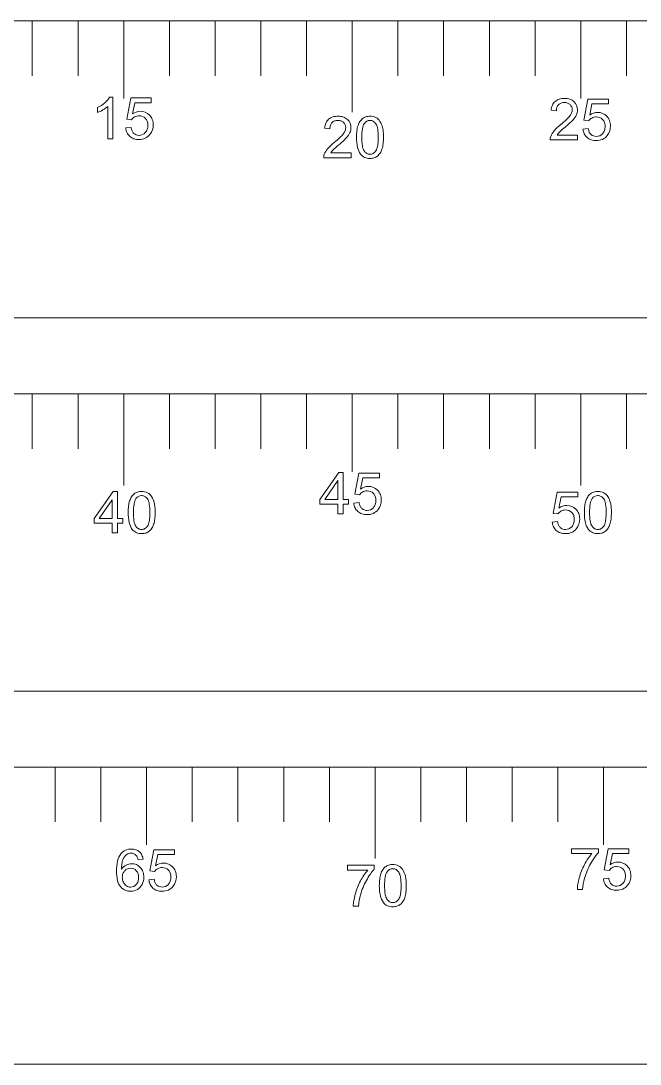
# Model space of a CAD drawing. Header units: centimetres. Extents: x -133 to 20, y 13 to 74.
# Drawn here: x -67.63 to -54.08, y 13.49 to 36.32 of the extents above; entities that cross this region are included whole.
import ezdxf

# ---------------------------------------------------------------- set-up
doc = ezdxf.new("R2010")
doc.units = ezdxf.units.CM
doc.header["$MEASUREMENT"] = 0
doc.layers.add('layer 1', color=7, linetype='Continuous')

msp = doc.modelspace()

# ---------------------------------------------------------------- linework, layer by layer
at = {"layer": 'layer 1', "color": 250, "lineweight": 9}
for points in [[(-29.38149, 29.82229), (-29.38149, 29.82229), (-29.38149, 36.32229), (-29.38149, 36.32229), (-29.38149, 36.32229), (-29.38149, 36.32229), (-80.38149, 36.32229), (-80.38149, 36.32229), (-80.38149, 36.32229), (-80.38149, 36.32229), (-80.38149, 29.82229), (-80.38149, 29.82229), (-80.38149, 29.82229), (-80.38149, 29.82229), (-29.38149, 29.82229), (-29.38149, 29.82229)], [(-4.38149, 21.65728), (-4.38149, 21.65728), (-4.38149, 28.15728), (-4.38149, 28.15728), (-4.38149, 28.15728), (-4.38149, 28.15728), (-105.38149, 28.15728), (-105.38149, 28.15728), (-105.38149, 28.15728), (-105.38149, 28.15728), (-105.38149, 21.65728), (-105.38149, 21.65728), (-105.38149, 21.65728), (-105.38149, 21.65728), (-4.38149, 21.65728), (-4.38149, 21.65728)], [(20.11852, 13.49227), (20.11852, 13.49227), (20.11852, 19.99227), (20.11852, 19.99227), (20.11852, 19.99227), (20.11852, 19.99227), (-129.88148, 19.99227), (-129.88148, 19.99227), (-129.88148, 19.99227), (-129.88148, 19.99227), (-129.88148, 13.49227), (-129.88148, 13.49227), (-129.88148, 13.49227), (-129.88148, 13.49227), (20.11852, 13.49227), (20.11852, 13.49227)]]:
    msp.add_open_spline(points, degree=3, knots=[0, 0, 0, 0, 0.2, 0.2, 0.2, 0.2, 0.4, 0.4, 0.4, 0.4, 0.6, 0.6, 0.6, 0.6, 1, 1, 1, 1], dxfattribs=at)
at = {"layer": 'layer 1', "color": 21, "lineweight": 9}
for points in [[(-67.38149, 36.32229), (-67.38149, 36.32229), (-67.38149, 35.12229), (-67.38149, 35.12229)], [(-66.38149, 36.32229), (-66.38149, 36.32229), (-66.38149, 35.12229), (-66.38149, 35.12229)], [(-65.38149, 36.32229), (-65.38149, 36.32229), (-65.38149, 34.62229), (-65.38149, 34.62229)], [(-64.38149, 36.32229), (-64.38149, 36.32229), (-64.38149, 35.12229), (-64.38149, 35.12229)], [(-63.38149, 36.32229), (-63.38149, 36.32229), (-63.38149, 35.12229), (-63.38149, 35.12229)], [(-62.38149, 36.32229), (-62.38149, 36.32229), (-62.38149, 35.12229), (-62.38149, 35.12229)], [(-61.38149, 36.32229), (-61.38149, 36.32229), (-61.38149, 35.12229), (-61.38149, 35.12229)], [(-60.38149, 36.32229), (-60.38149, 36.32229), (-60.38149, 34.32229), (-60.38149, 34.32229)], [(-59.38149, 36.32229), (-59.38149, 36.32229), (-59.38149, 35.12229), (-59.38149, 35.12229)], [(-58.38149, 36.32229), (-58.38149, 36.32229), (-58.38149, 35.12229), (-58.38149, 35.12229)], [(-57.38149, 36.32229), (-57.38149, 36.32229), (-57.38149, 35.12229), (-57.38149, 35.12229)], [(-56.38149, 36.32229), (-56.38149, 36.32229), (-56.38149, 35.12229), (-56.38149, 35.12229)], [(-55.38149, 36.32229), (-55.38149, 36.32229), (-55.38149, 34.62229), (-55.38149, 34.62229)], [(-54.38149, 36.32229), (-54.38149, 36.32229), (-54.38149, 35.12229), (-54.38149, 35.12229)], [(-67.38149, 28.15728), (-67.38149, 28.15728), (-67.38149, 26.95728), (-67.38149, 26.95728)], [(-66.38149, 28.15728), (-66.38149, 28.15728), (-66.38149, 26.95728), (-66.38149, 26.95728)], [(-65.38149, 28.15728), (-65.38149, 28.15728), (-65.38149, 26.15728), (-65.38149, 26.15728)], [(-64.38149, 28.15728), (-64.38149, 28.15728), (-64.38149, 26.95728), (-64.38149, 26.95728)], [(-63.38149, 28.15728), (-63.38149, 28.15728), (-63.38149, 26.95728), (-63.38149, 26.95728)], [(-62.38149, 28.15728), (-62.38149, 28.15728), (-62.38149, 26.95728), (-62.38149, 26.95728)], [(-61.38149, 28.15728), (-61.38149, 28.15728), (-61.38149, 26.95728), (-61.38149, 26.95728)], [(-60.38149, 28.15728), (-60.38149, 28.15728), (-60.38149, 26.45728), (-60.38149, 26.45728)], [(-59.38149, 28.15728), (-59.38149, 28.15728), (-59.38149, 26.95728), (-59.38149, 26.95728)], [(-58.38149, 28.15728), (-58.38149, 28.15728), (-58.38149, 26.95728), (-58.38149, 26.95728)], [(-57.38149, 28.15728), (-57.38149, 28.15728), (-57.38149, 26.95728), (-57.38149, 26.95728)], [(-56.38149, 28.15728), (-56.38149, 28.15728), (-56.38149, 26.95728), (-56.38149, 26.95728)], [(-55.38149, 28.15728), (-55.38149, 28.15728), (-55.38149, 26.15728), (-55.38149, 26.15728)], [(-54.38149, 28.15728), (-54.38149, 28.15728), (-54.38149, 26.95728), (-54.38149, 26.95728)], [(-66.88148, 19.99227), (-66.88148, 19.99227), (-66.88148, 18.79227), (-66.88148, 18.79227)], [(-65.88148, 19.99227), (-65.88148, 19.99227), (-65.88148, 18.79227), (-65.88148, 18.79227)], [(-64.88148, 19.99227), (-64.88148, 19.99227), (-64.88148, 18.29227), (-64.88148, 18.29227)], [(-63.88148, 19.99227), (-63.88148, 19.99227), (-63.88148, 18.79227), (-63.88148, 18.79227)], [(-62.88148, 19.99227), (-62.88148, 19.99227), (-62.88148, 18.79227), (-62.88148, 18.79227)], [(-61.88148, 19.99227), (-61.88148, 19.99227), (-61.88148, 18.79227), (-61.88148, 18.79227)], [(-60.88148, 19.99227), (-60.88148, 19.99227), (-60.88148, 18.79227), (-60.88148, 18.79227)], [(-59.88148, 19.99227), (-59.88148, 19.99227), (-59.88148, 17.99227), (-59.88148, 17.99227)], [(-58.88148, 19.99227), (-58.88148, 19.99227), (-58.88148, 18.79227), (-58.88148, 18.79227)], [(-57.88148, 19.99227), (-57.88148, 19.99227), (-57.88148, 18.79227), (-57.88148, 18.79227)], [(-56.88148, 19.99227), (-56.88148, 19.99227), (-56.88148, 18.79227), (-56.88148, 18.79227)], [(-55.88148, 19.99227), (-55.88148, 19.99227), (-55.88148, 18.79227), (-55.88148, 18.79227)], [(-54.88148, 19.99227), (-54.88148, 19.99227), (-54.88148, 18.29227), (-54.88148, 18.29227)]]:
    msp.add_open_spline(points, degree=3, dxfattribs=at)
at = {"layer": 'layer 1', "color": 242, "lineweight": 9}
for points in [[(-65.95444, 34.42282), (-65.89527, 34.45025), (-65.84037, 34.48608), (-65.79143, 34.5292)], [(-65.79143, 34.5292), (-65.75113, 34.56313), (-65.71762, 34.60438), (-65.69265, 34.65077)], [(-65.69265, 34.65077), (-65.69265, 34.65077), (-65.62082, 34.65077), (-65.62082, 34.65077)], [(-65.62082, 34.65077), (-65.62082, 34.65077), (-65.62082, 33.74106), (-65.62082, 33.74106)], [(-65.31551, 34.17001), (-65.31551, 34.17001), (-65.22779, 34.63557), (-65.22779, 34.63557)], [(-65.22779, 34.63557), (-65.22779, 34.63557), (-64.77743, 34.63557), (-64.77743, 34.63557)], [(-65.13937, 34.5292), (-65.13937, 34.5292), (-65.18772, 34.28537), (-65.18772, 34.28537)], [(-64.77743, 34.5292), (-64.77743, 34.5292), (-65.13937, 34.5292), (-65.13937, 34.5292)], [(-64.77743, 34.63557), (-64.77743, 34.63557), (-64.77743, 34.5292), (-64.77743, 34.5292)], [(-56.00272, 34.47764), (-56.0181, 34.44197), (-56.02741, 34.40397), (-56.03026, 34.36522)], [(-55.94254, 34.56001), (-55.96832, 34.53723), (-55.98886, 34.50913), (-56.00272, 34.47764)], [(-55.85274, 34.61009), (-55.88573, 34.59959), (-55.91627, 34.58256), (-55.94254, 34.56001)], [(-55.86725, 34.48679), (-55.88336, 34.47058), (-55.89568, 34.451), (-55.90334, 34.42946)], [(-55.81078, 34.52314), (-55.83201, 34.51525), (-55.85127, 34.50285), (-55.86725, 34.48679)], [(-55.73601, 34.62701), (-55.77557, 34.62757), (-55.81497, 34.62186), (-55.85274, 34.61009)], [(-55.73877, 34.53515), (-55.7633, 34.53551), (-55.78769, 34.53145), (-55.81078, 34.52314)], [(-55.66978, 34.52375), (-55.69192, 34.53163), (-55.71528, 34.53549), (-55.73877, 34.53515)], [(-55.61988, 34.60888), (-55.65728, 34.62147), (-55.69655, 34.6276), (-55.73601, 34.62701)], [(-55.61582, 34.48956), (-55.63118, 34.50465), (-55.64958, 34.5163), (-55.66978, 34.52375)], [(-55.53017, 34.55449), (-55.55588, 34.57877), (-55.58646, 34.59731), (-55.61988, 34.60888)], [(-55.56816, 34.37766), (-55.56738, 34.42004), (-55.58472, 34.46075), (-55.61582, 34.48956)], [(-55.4535, 34.3749), (-55.452, 34.44301), (-55.47994, 34.50845), (-55.53017, 34.55449)], [(-55.31259, 34.14626), (-55.31259, 34.14626), (-55.22486, 34.61182), (-55.22486, 34.61182)], [(-55.22486, 34.61182), (-55.22486, 34.61182), (-54.7745, 34.61182), (-54.7745, 34.61182)], [(-55.13645, 34.50544), (-55.13645, 34.50544), (-55.1848, 34.26161), (-55.1848, 34.26161)], [(-54.7745, 34.50544), (-54.7745, 34.50544), (-55.13645, 34.50544), (-55.13645, 34.50544)], [(-54.7745, 34.61182), (-54.7745, 34.61182), (-54.7745, 34.50544), (-54.7745, 34.50544)], [(-65.95444, 34.31576), (-65.95444, 34.31576), (-65.95444, 34.42282), (-65.95444, 34.42282)], [(-65.95444, 34.31576), (-65.91395, 34.33118), (-65.87488, 34.35013), (-65.83771, 34.3724)], [(-65.83771, 34.3724), (-65.79984, 34.39436), (-65.76441, 34.4203), (-65.73203, 34.44976)], [(-65.73203, 33.74106), (-65.73203, 33.74106), (-65.73203, 34.44976), (-65.73203, 34.44976)], [(-65.01711, 34.3427), (-65.07859, 34.34198), (-65.13829, 34.32192), (-65.18772, 34.28537)], [(-65.04681, 34.24461), (-65.08091, 34.24508), (-65.11451, 34.2365), (-65.14421, 34.21974)], [(-64.90659, 34.18935), (-64.94346, 34.22671), (-64.99438, 34.24677), (-65.04681, 34.24461)], [(-64.8168, 34.25981), (-64.86913, 34.3141), (-64.94172, 34.34413), (-65.01711, 34.3427)], [(-64.75524, 34.16604), (-64.76897, 34.20126), (-64.78995, 34.2332), (-64.8168, 34.25981)], [(-55.9156, 34.35348), (-55.9156, 34.35348), (-56.03026, 34.36522), (-56.03026, 34.36522)], [(-55.90334, 34.42946), (-55.91183, 34.40505), (-55.91598, 34.37933), (-55.9156, 34.35348)], [(-55.61996, 34.24366), (-55.60403, 34.26478), (-55.59096, 34.28792), (-55.58111, 34.31247)], [(-55.58111, 34.31247), (-55.5728, 34.33321), (-55.5684, 34.35531), (-55.56816, 34.37766)], [(-55.5502, 34.158), (-55.51972, 34.19058), (-55.49476, 34.22791), (-55.47629, 34.26852)], [(-55.47629, 34.26852), (-55.46144, 34.30203), (-55.45368, 34.33824), (-55.4535, 34.3749)], [(-55.01419, 34.31895), (-55.07567, 34.31823), (-55.13536, 34.29817), (-55.1848, 34.26161)], [(-54.81387, 34.23606), (-54.86621, 34.29035), (-54.93879, 34.32038), (-55.01419, 34.31895)], [(-65.21121, 34.1562), (-65.21121, 34.1562), (-65.31551, 34.17001), (-65.31551, 34.17001)], [(-65.14421, 34.21974), (-65.1714, 34.20436), (-65.19441, 34.18254), (-65.21121, 34.1562)], [(-64.86619, 34.12391), (-64.87482, 34.14836), (-64.8886, 34.17068), (-64.90659, 34.18935)], [(-64.8667, 33.94759), (-64.85699, 33.97699), (-64.85226, 34.00781), (-64.85272, 34.03877)], [(-64.85272, 34.03877), (-64.85226, 34.06771), (-64.85682, 34.09652), (-64.86619, 34.1239)], [(-64.80644, 33.83569), (-64.75828, 33.89599), (-64.73285, 33.97129), (-64.7346, 34.04844)], [(-64.7346, 34.04844), (-64.73408, 34.08859), (-64.74107, 34.12847), (-64.75524, 34.16604)], [(-60.95783, 34.08685), (-60.97321, 34.05118), (-60.98251, 34.01318), (-60.98537, 33.97444)], [(-60.89765, 34.16922), (-60.92343, 34.14645), (-60.94396, 34.11834), (-60.95783, 34.08685)], [(-60.80785, 34.2193), (-60.84084, 34.2088), (-60.87138, 34.19177), (-60.89765, 34.16922)], [(-60.85845, 34.03867), (-60.86694, 34.01426), (-60.87109, 33.98854), (-60.87071, 33.96269)], [(-60.82236, 34.09601), (-60.83846, 34.07979), (-60.85079, 34.06021), (-60.85845, 34.03867)], [(-60.76589, 34.13236), (-60.78712, 34.12446), (-60.80638, 34.11206), (-60.82236, 34.09601)], [(-60.69112, 34.23622), (-60.73068, 34.23678), (-60.77008, 34.23107), (-60.80785, 34.2193)], [(-60.69388, 34.14436), (-60.71841, 34.14472), (-60.7428, 34.14066), (-60.76589, 34.13236)], [(-60.62489, 34.13296), (-60.64702, 34.14084), (-60.67039, 34.1447), (-60.69388, 34.14436)], [(-60.57499, 34.21809), (-60.61239, 34.23068), (-60.65166, 34.23682), (-60.69112, 34.23622)], [(-60.57093, 34.09877), (-60.58629, 34.11386), (-60.60468, 34.12551), (-60.62489, 34.13296)], [(-60.48528, 34.1637), (-60.51099, 34.18798), (-60.54157, 34.20652), (-60.57499, 34.21809)], [(-60.52327, 33.98687), (-60.52249, 34.02925), (-60.53983, 34.06996), (-60.57093, 34.09877)], [(-60.4086, 33.98411), (-60.40711, 34.05222), (-60.43505, 34.11766), (-60.48527, 34.1637)], [(-60.25526, 34.03177), (-60.26721, 33.99472), (-60.27542, 33.95656), (-60.27978, 33.91788)], [(-60.21425, 34.11828), (-60.23142, 34.09124), (-60.2452, 34.06218), (-60.25526, 34.03177)], [(-60.15718, 34.18304), (-60.17942, 34.16452), (-60.19867, 34.14267), (-60.21425, 34.11828)], [(-60.11642, 34.07943), (-60.13824, 34.04339), (-60.15263, 34.00334), (-60.15873, 33.96166)], [(-60.08353, 34.22284), (-60.11032, 34.21424), (-60.13529, 34.20074), (-60.15718, 34.18304)], [(-59.99416, 34.14436), (-60.04336, 34.14513), (-60.08951, 34.12062), (-60.11642, 34.07943)], [(-59.99278, 34.23622), (-60.02354, 34.23657), (-60.05417, 34.23205), (-60.08353, 34.22284)], [(-59.9225, 34.12579), (-59.94432, 34.13822), (-59.96905, 34.14463), (-59.99416, 34.14436)], [(-59.86499, 34.20652), (-59.90439, 34.22708), (-59.94836, 34.2373), (-59.99278, 34.23622)], [(-59.8643, 34.07045), (-59.87939, 34.09296), (-59.89926, 34.11185), (-59.9225, 34.12579)], [(-59.77451, 34.12156), (-59.79657, 34.15743), (-59.82781, 34.18676), (-59.86499, 34.20652)], [(-59.84124, 34.02394), (-59.84676, 34.04043), (-59.85452, 34.05607), (-59.8643, 34.07045)], [(-59.82484, 33.95898), (-59.82852, 33.98105), (-59.83401, 34.00277), (-59.84124, 34.02394)], [(-59.71787, 33.98687), (-59.72953, 34.03447), (-59.74865, 34.07993), (-59.77451, 34.12156)], [(-55.81959, 34.05163), (-55.87214, 34.01047), (-55.92091, 33.9647), (-55.96533, 33.91486)], [(-55.81959, 34.05163), (-55.77703, 34.08631), (-55.73579, 34.12257), (-55.69594, 34.16033)], [(-55.72081, 33.99844), (-55.66034, 34.04764), (-55.60333, 34.10096), (-55.5502, 34.158)], [(-55.69594, 34.16033), (-55.66837, 34.18598), (-55.64296, 34.21384), (-55.61996, 34.24365)], [(-55.20828, 34.13245), (-55.20828, 34.13245), (-55.31259, 34.14626), (-55.31259, 34.14626)], [(-55.14128, 34.19599), (-55.16848, 34.18061), (-55.19148, 34.15879), (-55.20828, 34.13245)], [(-55.04389, 34.22086), (-55.07798, 34.22133), (-55.11159, 34.21275), (-55.14128, 34.19599)], [(-54.90367, 34.1656), (-54.94053, 34.20296), (-54.99145, 34.22302), (-55.04389, 34.22086)], [(-54.86326, 34.10015), (-54.8719, 34.12461), (-54.88568, 34.14693), (-54.90367, 34.1656)], [(-54.84979, 34.01502), (-54.84934, 34.04396), (-54.85389, 34.07276), (-54.86326, 34.10015)], [(-54.75231, 34.14229), (-54.76605, 34.17751), (-54.78702, 34.20945), (-54.81387, 34.23606)], [(-54.80351, 33.81194), (-54.75535, 33.87224), (-54.72993, 33.94754), (-54.73167, 34.02469)], [(-54.73167, 34.02469), (-54.73115, 34.06483), (-54.73815, 34.10472), (-54.75231, 34.14229)], [(-65.33554, 33.97868), (-65.33554, 33.97868), (-65.21881, 33.98835), (-65.21881, 33.98835)], [(-65.33554, 33.97868), (-65.33241, 33.94279), (-65.32294, 33.90773), (-65.30757, 33.87515)], [(-65.30757, 33.87515), (-65.29279, 33.84458), (-65.272, 33.8173), (-65.24644, 33.79494)], [(-65.24644, 33.79494), (-65.22028, 33.77186), (-65.18978, 33.75422), (-65.15673, 33.74305)], [(-65.21881, 33.98835), (-65.21543, 33.96261), (-65.20839, 33.93749), (-65.19791, 33.91375)], [(-65.19791, 33.91375), (-65.18884, 33.89337), (-65.17575, 33.87505), (-65.1594, 33.85987)], [(-65.1594, 33.85987), (-65.12802, 33.83153), (-65.08702, 33.81622), (-65.04474, 33.81704)], [(-65.04474, 33.81704), (-64.99279, 33.81629), (-64.9431, 33.83824), (-64.90867, 33.87714)], [(-64.90953, 33.75332), (-64.8691, 33.77219), (-64.83376, 33.80043), (-64.80644, 33.83569)], [(-64.90867, 33.87714), (-64.88987, 33.89741), (-64.87558, 33.92142), (-64.8667, 33.94759)], [(-60.87071, 33.96269), (-60.87071, 33.96269), (-60.98537, 33.97444), (-60.98537, 33.97444)], [(-60.65105, 33.76955), (-60.62348, 33.79519), (-60.59807, 33.82305), (-60.57507, 33.85287)], [(-60.57507, 33.85287), (-60.55914, 33.87399), (-60.54607, 33.89713), (-60.53622, 33.92168)], [(-60.53622, 33.92168), (-60.5279, 33.94242), (-60.52351, 33.96452), (-60.52327, 33.98687)], [(-60.50531, 33.76721), (-60.47483, 33.79979), (-60.44987, 33.83712), (-60.4314, 33.87773)], [(-60.4314, 33.87773), (-60.41654, 33.91124), (-60.40878, 33.94745), (-60.4086, 33.98411)], [(-60.27978, 33.91788), (-60.28538, 33.86994), (-60.28803, 33.8217), (-60.28772, 33.77343)], [(-60.15873, 33.96166), (-60.16916, 33.89947), (-60.17396, 33.83648), (-60.17306, 33.77343)], [(-59.81181, 33.77343), (-59.81089, 33.83554), (-59.81525, 33.89761), (-59.82484, 33.95897)], [(-59.70232, 33.89414), (-59.70505, 33.92541), (-59.71024, 33.95642), (-59.71787, 33.98687)], [(-59.69714, 33.77343), (-59.69694, 33.81372), (-59.69867, 33.854), (-59.70232, 33.89413)], [(-56.03855, 33.79398), (-56.04781, 33.76952), (-56.05204, 33.74345), (-56.05098, 33.71731)], [(-55.96533, 33.91486), (-55.99655, 33.87911), (-56.02132, 33.83821), (-56.03855, 33.79398)], [(-55.84998, 33.88378), (-55.86768, 33.86568), (-55.88342, 33.84577), (-55.89695, 33.82438)], [(-55.89695, 33.82438), (-55.89695, 33.82438), (-55.45211, 33.82438), (-55.45211, 33.82438)], [(-55.72081, 33.99844), (-55.76556, 33.96217), (-55.80866, 33.92392), (-55.84998, 33.88378)], [(-55.45211, 33.82438), (-55.45211, 33.82438), (-55.45211, 33.71731), (-55.45211, 33.71731)], [(-55.33262, 33.95493), (-55.33262, 33.95493), (-55.21588, 33.9646), (-55.21588, 33.9646)], [(-55.33262, 33.95493), (-55.32949, 33.91904), (-55.32002, 33.88398), (-55.30464, 33.8514)], [(-55.30464, 33.8514), (-55.28986, 33.82083), (-55.26907, 33.79355), (-55.24351, 33.77119)], [(-55.21588, 33.9646), (-55.2125, 33.93886), (-55.20546, 33.91374), (-55.19499, 33.89)], [(-55.19499, 33.89), (-55.18592, 33.86962), (-55.17282, 33.8513), (-55.15648, 33.83612)], [(-55.15648, 33.83612), (-55.12509, 33.80778), (-55.08409, 33.79247), (-55.04182, 33.79329)], [(-55.04182, 33.79329), (-54.98987, 33.79254), (-54.94018, 33.81449), (-54.90574, 33.85339)], [(-54.9066, 33.72957), (-54.86618, 33.74844), (-54.83084, 33.77668), (-54.80351, 33.81194)], [(-54.90574, 33.85339), (-54.88695, 33.87366), (-54.87265, 33.89767), (-54.86378, 33.92384)], [(-54.86378, 33.92384), (-54.85407, 33.95324), (-54.84934, 33.98406), (-54.84979, 34.01502)], [(-65.62082, 33.74106), (-65.62082, 33.74106), (-65.73203, 33.74106), (-65.73203, 33.74106)], [(-65.15673, 33.74305), (-65.1206, 33.73118), (-65.08276, 33.72537), (-65.04474, 33.72587)], [(-65.04474, 33.72587), (-64.99821, 33.72506), (-64.95206, 33.73443), (-64.90953, 33.75332)], [(-60.7747, 33.66084), (-60.82725, 33.61968), (-60.87602, 33.57391), (-60.92044, 33.52407)], [(-60.67592, 33.60765), (-60.72067, 33.57139), (-60.76377, 33.53313), (-60.80509, 33.49299)], [(-60.7747, 33.66084), (-60.73214, 33.69552), (-60.6909, 33.73178), (-60.65105, 33.76955)], [(-60.67592, 33.60765), (-60.61545, 33.65685), (-60.55844, 33.71017), (-60.50531, 33.76721)], [(-60.28772, 33.77343), (-60.28892, 33.69942), (-60.28144, 33.62553), (-60.26545, 33.55326)], [(-60.17306, 33.77343), (-60.17397, 33.71113), (-60.16963, 33.64886), (-60.16011, 33.58728)], [(-60.16011, 33.58728), (-60.15647, 33.5652), (-60.15106, 33.54345), (-60.14392, 33.52224)], [(-59.84153, 33.52253), (-59.83037, 33.55639), (-59.82292, 33.59135), (-59.81931, 33.62682)], [(-59.81931, 33.62682), (-59.81395, 33.6755), (-59.81145, 33.72445), (-59.81181, 33.77342)], [(-59.7303, 33.51579), (-59.71833, 33.55273), (-59.71, 33.59076), (-59.70543, 33.62933)], [(-59.70543, 33.62933), (-59.69962, 33.67713), (-59.69685, 33.72526), (-59.69714, 33.77342)], [(-55.45211, 33.71731), (-55.45211, 33.71731), (-56.05098, 33.71731), (-56.05098, 33.71731)], [(-55.24351, 33.77119), (-55.21735, 33.74811), (-55.18685, 33.73047), (-55.1538, 33.7193)], [(-55.1538, 33.7193), (-55.11768, 33.70743), (-55.07984, 33.70162), (-55.04182, 33.70212)], [(-55.04182, 33.70212), (-54.99528, 33.70131), (-54.94914, 33.71068), (-54.9066, 33.72957)], [(-60.99366, 33.4032), (-61.00292, 33.37873), (-61.00715, 33.35266), (-61.00609, 33.32652)], [(-60.92044, 33.52407), (-60.95165, 33.48832), (-60.97643, 33.44742), (-60.99366, 33.4032)], [(-60.80509, 33.49299), (-60.82278, 33.47489), (-60.83853, 33.45498), (-60.85206, 33.43359)], [(-60.85206, 33.43359), (-60.85206, 33.43359), (-60.40722, 33.43359), (-60.40722, 33.43359)], [(-60.40722, 33.43359), (-60.40722, 33.43359), (-60.40722, 33.32652), (-60.40722, 33.32652)], [(-60.26545, 33.55326), (-60.25412, 33.49947), (-60.23132, 33.44876), (-60.19862, 33.40458)], [(-60.19862, 33.40458), (-60.17499, 33.37449), (-60.1445, 33.35051), (-60.10969, 33.33464)], [(-60.14392, 33.52224), (-60.13849, 33.50578), (-60.13087, 33.49014), (-60.12126, 33.47572)], [(-60.12126, 33.47572), (-60.1061, 33.45349), (-60.08631, 33.43482), (-60.06324, 33.42098)], [(-60.10969, 33.33464), (-60.07283, 33.3186), (-60.03297, 33.31065), (-59.99278, 33.31133)], [(-60.06324, 33.42098), (-60.0418, 33.40869), (-60.01749, 33.40231), (-59.99278, 33.4025)], [(-59.99278, 33.4025), (-59.96809, 33.40225), (-59.94377, 33.40857), (-59.92232, 33.42081)], [(-59.92232, 33.42081), (-59.89907, 33.43478), (-59.87925, 33.45378), (-59.8643, 33.47641)], [(-59.90178, 33.32471), (-59.87502, 33.33322), (-59.85011, 33.34673), (-59.82838, 33.36451)], [(-59.8643, 33.47641), (-59.85466, 33.49068), (-59.847, 33.5062), (-59.84153, 33.52253)], [(-59.82838, 33.36451), (-59.80589, 33.38293), (-59.78645, 33.40478), (-59.77079, 33.42927)], [(-59.77079, 33.42927), (-59.75365, 33.45626), (-59.74004, 33.48533), (-59.7303, 33.51579)], [(-60.40722, 33.32652), (-60.40722, 33.32652), (-61.00609, 33.32652), (-61.00609, 33.32652)], [(-59.99278, 33.31133), (-59.96193, 33.31099), (-59.93122, 33.31551), (-59.90178, 33.32471)], [(-61.08712, 25.85151), (-61.08712, 25.85151), (-60.67406, 26.43864), (-60.67406, 26.43864)], [(-60.69409, 26.26043), (-60.69409, 26.26043), (-60.97799, 25.85151), (-60.97799, 25.85151)], [(-60.69409, 25.85151), (-60.69409, 25.85151), (-60.69409, 26.26043), (-60.69409, 26.26043)], [(-60.67406, 26.43864), (-60.67406, 26.43864), (-60.58289, 26.43864), (-60.58289, 26.43864)], [(-60.58289, 26.43864), (-60.58289, 26.43864), (-60.58289, 25.85151), (-60.58289, 25.85151)], [(-60.32662, 25.96134), (-60.32662, 25.96134), (-60.2389, 26.42689), (-60.2389, 26.42689)], [(-60.2389, 26.42689), (-60.2389, 26.42689), (-59.78854, 26.42689), (-59.78854, 26.42689)], [(-60.15048, 26.32052), (-60.15048, 26.32052), (-60.19884, 26.07669), (-60.19884, 26.07669)], [(-59.78854, 26.32052), (-59.78854, 26.32052), (-60.15048, 26.32052), (-60.15048, 26.32052)], [(-59.78854, 26.42689), (-59.78854, 26.42689), (-59.78854, 26.32052), (-59.78854, 26.32052)], [(-64.86116, 25.99589), (-64.90056, 26.01645), (-64.94453, 26.02667), (-64.98895, 26.02559)], [(-60.02822, 26.13402), (-60.0897, 26.1333), (-60.1494, 26.11324), (-60.19884, 26.07669)], [(-60.05792, 26.03594), (-60.09202, 26.03641), (-60.12562, 26.02782), (-60.15532, 26.01107)], [(-59.9177, 25.98068), (-59.95457, 26.01803), (-60.00549, 26.0381), (-60.05792, 26.03594)], [(-59.82791, 26.05113), (-59.88024, 26.10542), (-59.95283, 26.13546), (-60.02822, 26.13402)], [(-59.76635, 25.95736), (-59.78008, 25.99258), (-59.80106, 26.02453), (-59.82791, 26.05113)], [(-54.87903, 25.9959), (-54.91843, 26.01645), (-54.96239, 26.02667), (-55.00682, 26.0256)], [(-66.02437, 25.43501), (-66.02437, 25.43501), (-65.61131, 26.02214), (-65.61131, 26.02214)], [(-65.63134, 25.84393), (-65.63134, 25.84393), (-65.91523, 25.43501), (-65.91523, 25.43501)], [(-65.63134, 25.43501), (-65.63134, 25.43501), (-65.63134, 25.84393), (-65.63134, 25.84393)], [(-65.61131, 26.02214), (-65.61131, 26.02214), (-65.52013, 26.02214), (-65.52013, 26.02214)], [(-65.52013, 26.02214), (-65.52013, 26.02214), (-65.52013, 25.43501), (-65.52013, 25.43501)], [(-65.25143, 25.82114), (-65.26338, 25.78409), (-65.27159, 25.74593), (-65.27595, 25.70725)], [(-65.21042, 25.90765), (-65.2276, 25.88061), (-65.24137, 25.85155), (-65.25143, 25.82114)], [(-65.15335, 25.97241), (-65.17559, 25.95389), (-65.19484, 25.93204), (-65.21042, 25.90765)], [(-65.11259, 25.8688), (-65.13442, 25.83276), (-65.1488, 25.79271), (-65.1549, 25.75103)], [(-65.0797, 26.01221), (-65.10649, 26.00361), (-65.13147, 25.99011), (-65.15335, 25.97241)], [(-64.99033, 25.93373), (-65.03953, 25.9345), (-65.08568, 25.90999), (-65.11259, 25.8688)], [(-64.98895, 26.02559), (-65.01972, 26.02594), (-65.05034, 26.02142), (-65.0797, 26.01221)], [(-64.91867, 25.91516), (-64.94049, 25.92759), (-64.96522, 25.934), (-64.99033, 25.93373)], [(-64.86047, 25.85982), (-64.87556, 25.88232), (-64.89543, 25.90122), (-64.91867, 25.91516)], [(-64.77068, 25.91093), (-64.79275, 25.9468), (-64.82398, 25.97613), (-64.86116, 25.99589)], [(-64.83741, 25.81331), (-64.84293, 25.8298), (-64.85069, 25.84544), (-64.86047, 25.85982)], [(-64.82102, 25.74835), (-64.82469, 25.77042), (-64.83018, 25.79214), (-64.83741, 25.81331)], [(-64.71404, 25.77624), (-64.7257, 25.82384), (-64.74482, 25.8693), (-64.77068, 25.91093)], [(-61.08712, 25.74928), (-61.08712, 25.74928), (-61.08712, 25.85151), (-61.08712, 25.85151)], [(-60.97799, 25.85151), (-60.97799, 25.85151), (-60.69409, 25.85151), (-60.69409, 25.85151)], [(-60.58289, 25.85151), (-60.58289, 25.85151), (-60.46062, 25.85151), (-60.46062, 25.85151)], [(-60.46062, 25.85151), (-60.46062, 25.85151), (-60.46062, 25.74928), (-60.46062, 25.74928)], [(-60.22232, 25.94752), (-60.22232, 25.94752), (-60.32662, 25.96134), (-60.32662, 25.96134)], [(-60.15532, 26.01107), (-60.18251, 25.99568), (-60.20552, 25.97386), (-60.22232, 25.94752)], [(-59.8773, 25.91523), (-59.88593, 25.93968), (-59.89971, 25.962), (-59.9177, 25.98068)], [(-59.87781, 25.73892), (-59.8681, 25.76832), (-59.86337, 25.79914), (-59.86383, 25.83009)], [(-59.86383, 25.8301), (-59.86337, 25.85904), (-59.86793, 25.88784), (-59.8773, 25.91523)], [(-59.81755, 25.62702), (-59.76939, 25.68731), (-59.74396, 25.76262), (-59.74571, 25.83976)], [(-59.74571, 25.83977), (-59.74519, 25.87991), (-59.75218, 25.9198), (-59.76635, 25.95736)], [(-55.98559, 25.54485), (-55.98559, 25.54485), (-55.89787, 26.01041), (-55.89787, 26.01041)], [(-55.89787, 26.01041), (-55.89787, 26.01041), (-55.44751, 26.01041), (-55.44751, 26.01041)], [(-55.80945, 25.90403), (-55.80945, 25.90403), (-55.85781, 25.6602), (-55.85781, 25.6602)], [(-55.44751, 25.90403), (-55.44751, 25.90403), (-55.80945, 25.90403), (-55.80945, 25.90403)], [(-55.44751, 26.01041), (-55.44751, 26.01041), (-55.44751, 25.90403), (-55.44751, 25.90403)], [(-55.2693, 25.82114), (-55.28124, 25.78409), (-55.28946, 25.74594), (-55.29382, 25.70726)], [(-55.22828, 25.90766), (-55.24546, 25.88062), (-55.25924, 25.85156), (-55.2693, 25.82114)], [(-55.17121, 25.97241), (-55.19345, 25.95389), (-55.2127, 25.93205), (-55.22828, 25.90766)], [(-55.13046, 25.8688), (-55.15228, 25.83276), (-55.16667, 25.79272), (-55.17277, 25.75103)], [(-55.09756, 26.01222), (-55.12436, 26.00361), (-55.14933, 25.99012), (-55.17121, 25.97241)], [(-55.0082, 25.93373), (-55.05739, 25.93451), (-55.10355, 25.91), (-55.13046, 25.8688)], [(-55.00682, 26.0256), (-55.03758, 26.02594), (-55.06821, 26.02143), (-55.09756, 26.01222)], [(-54.93653, 25.91517), (-54.95835, 25.9276), (-54.98309, 25.93401), (-55.0082, 25.93373)], [(-54.87834, 25.85982), (-54.89343, 25.88233), (-54.9133, 25.90123), (-54.93653, 25.91517)], [(-54.78854, 25.91094), (-54.81061, 25.9468), (-54.84185, 25.97613), (-54.87903, 25.9959)], [(-54.85528, 25.81332), (-54.8608, 25.8298), (-54.86856, 25.84545), (-54.87834, 25.85982)], [(-54.83888, 25.74836), (-54.84256, 25.77042), (-54.84804, 25.79215), (-54.85528, 25.81332)], [(-54.7319, 25.77625), (-54.74357, 25.82385), (-54.76269, 25.8693), (-54.78854, 25.91094)], [(-65.27595, 25.70725), (-65.28155, 25.65931), (-65.2842, 25.61107), (-65.2839, 25.5628)], [(-65.1549, 25.75103), (-65.16533, 25.68884), (-65.17013, 25.62585), (-65.16923, 25.5628)], [(-64.80798, 25.5628), (-64.80706, 25.62491), (-64.81142, 25.68698), (-64.82101, 25.74834)], [(-64.6985, 25.68351), (-64.70122, 25.71478), (-64.70641, 25.74579), (-64.71404, 25.77624)], [(-64.69332, 25.5628), (-64.69311, 25.60309), (-64.69484, 25.64337), (-64.6985, 25.6835)], [(-60.69409, 25.74928), (-60.69409, 25.74928), (-61.08712, 25.74928), (-61.08712, 25.74928)], [(-60.69409, 25.53239), (-60.69409, 25.53239), (-60.69409, 25.74928), (-60.69409, 25.74928)], [(-60.46062, 25.74928), (-60.46062, 25.74928), (-60.58289, 25.74928), (-60.58289, 25.74928)], [(-60.58289, 25.74928), (-60.58289, 25.74928), (-60.58289, 25.53239), (-60.58289, 25.53239)], [(-60.34665, 25.77), (-60.34665, 25.77), (-60.22992, 25.77967), (-60.22992, 25.77967)], [(-60.34665, 25.77), (-60.34353, 25.73411), (-60.33405, 25.69906), (-60.31868, 25.66648)], [(-60.31868, 25.66648), (-60.3039, 25.6359), (-60.28311, 25.60862), (-60.25755, 25.58627)], [(-60.25755, 25.58627), (-60.23139, 25.56318), (-60.20089, 25.54554), (-60.16784, 25.53437)], [(-60.22992, 25.77967), (-60.22654, 25.75394), (-60.2195, 25.72882), (-60.20902, 25.70507)], [(-60.20902, 25.70507), (-60.19995, 25.6847), (-60.18686, 25.66637), (-60.17051, 25.6512)], [(-60.17051, 25.65119), (-60.13913, 25.62286), (-60.09813, 25.60754), (-60.05585, 25.60837)], [(-60.05585, 25.60837), (-60.0039, 25.60762), (-59.95421, 25.62956), (-59.91978, 25.66846)], [(-59.92064, 25.54465), (-59.88021, 25.56352), (-59.84487, 25.59175), (-59.81755, 25.62702)], [(-59.91978, 25.66846), (-59.90099, 25.68873), (-59.88669, 25.71274), (-59.87781, 25.73892)], [(-55.81429, 25.59458), (-55.84148, 25.5792), (-55.86449, 25.55738), (-55.88129, 25.53103)], [(-55.68719, 25.71753), (-55.74867, 25.71681), (-55.80837, 25.69675), (-55.85781, 25.6602)], [(-55.7169, 25.61945), (-55.75099, 25.61992), (-55.78459, 25.61134), (-55.81429, 25.59458)], [(-55.57668, 25.56419), (-55.61354, 25.60155), (-55.66446, 25.62161), (-55.7169, 25.61945)], [(-55.48688, 25.63464), (-55.53922, 25.68893), (-55.6118, 25.71897), (-55.68719, 25.71753)], [(-55.42532, 25.54088), (-55.43905, 25.57609), (-55.46003, 25.60804), (-55.48688, 25.63464)], [(-55.29382, 25.70726), (-55.29942, 25.65932), (-55.30207, 25.61107), (-55.30176, 25.56281)], [(-55.17277, 25.75103), (-55.1832, 25.68885), (-55.188, 25.62585), (-55.1871, 25.56281)], [(-54.82584, 25.56281), (-54.82493, 25.62491), (-54.82929, 25.68698), (-54.83888, 25.74835)], [(-54.71636, 25.68351), (-54.71908, 25.71479), (-54.72428, 25.74579), (-54.7319, 25.77625)], [(-54.71118, 25.56281), (-54.71098, 25.6031), (-54.71271, 25.64338), (-54.71636, 25.68351)], [(-66.02437, 25.33278), (-66.02437, 25.33278), (-66.02437, 25.43501), (-66.02437, 25.43501)], [(-65.91523, 25.43501), (-65.91523, 25.43501), (-65.63134, 25.43501), (-65.63134, 25.43501)], [(-65.52013, 25.43501), (-65.52013, 25.43501), (-65.39787, 25.43501), (-65.39787, 25.43501)], [(-65.39787, 25.43501), (-65.39787, 25.43501), (-65.39787, 25.33278), (-65.39787, 25.33278)], [(-65.2839, 25.5628), (-65.28509, 25.48879), (-65.27761, 25.4149), (-65.26162, 25.34263)], [(-65.26162, 25.34263), (-65.25029, 25.28884), (-65.2275, 25.23813), (-65.19479, 25.19395)], [(-65.16923, 25.5628), (-65.17014, 25.5005), (-65.1658, 25.43823), (-65.15628, 25.37665)], [(-65.15628, 25.37665), (-65.15264, 25.35457), (-65.14723, 25.33282), (-65.14009, 25.31161)], [(-64.8377, 25.3119), (-64.82654, 25.34576), (-64.81909, 25.38072), (-64.81548, 25.41619)], [(-64.81548, 25.41619), (-64.81012, 25.46487), (-64.80762, 25.51382), (-64.80798, 25.56279)], [(-64.72647, 25.30515), (-64.7145, 25.3421), (-64.70617, 25.38013), (-64.7016, 25.41869)], [(-64.7016, 25.41869), (-64.69579, 25.4665), (-64.69302, 25.51463), (-64.69332, 25.56279)], [(-60.58289, 25.53239), (-60.58289, 25.53239), (-60.69409, 25.53239), (-60.69409, 25.53239)], [(-60.16784, 25.53437), (-60.13171, 25.5225), (-60.09387, 25.5167), (-60.05585, 25.51719)], [(-60.05585, 25.51719), (-60.00932, 25.51639), (-59.96317, 25.52576), (-59.92064, 25.54465)], [(-56.00562, 25.35351), (-56.00562, 25.35351), (-55.88889, 25.36318), (-55.88889, 25.36318)], [(-56.00562, 25.35351), (-56.0025, 25.31762), (-55.99302, 25.28257), (-55.97765, 25.24999)], [(-55.88129, 25.53103), (-55.88129, 25.53103), (-55.98559, 25.54485), (-55.98559, 25.54485)], [(-55.88889, 25.36318), (-55.88551, 25.33745), (-55.87847, 25.31233), (-55.86799, 25.28858)], [(-55.53627, 25.49874), (-55.5449, 25.52319), (-55.55868, 25.54551), (-55.57668, 25.56419)], [(-55.53679, 25.32243), (-55.52707, 25.35183), (-55.52235, 25.38265), (-55.5228, 25.41361)], [(-55.5228, 25.41361), (-55.52234, 25.44255), (-55.5269, 25.47135), (-55.53627, 25.49874)], [(-55.47652, 25.21053), (-55.42836, 25.27083), (-55.40293, 25.34613), (-55.40468, 25.42328)], [(-55.40468, 25.42328), (-55.40416, 25.46342), (-55.41116, 25.50331), (-55.42532, 25.54087)], [(-55.30176, 25.56281), (-55.30295, 25.4888), (-55.29548, 25.4149), (-55.27949, 25.34263)], [(-55.27949, 25.34263), (-55.26816, 25.28885), (-55.24536, 25.23813), (-55.21266, 25.19395)], [(-55.1871, 25.56281), (-55.188, 25.5005), (-55.18367, 25.43823), (-55.17415, 25.37665)], [(-55.17415, 25.37665), (-55.17051, 25.35457), (-55.1651, 25.33282), (-55.15796, 25.31162)], [(-54.85557, 25.31191), (-54.84441, 25.34576), (-54.83696, 25.38073), (-54.83335, 25.41619)], [(-54.83335, 25.41619), (-54.82799, 25.46487), (-54.82548, 25.51383), (-54.82584, 25.5628)], [(-54.74434, 25.30516), (-54.73236, 25.34211), (-54.72404, 25.38013), (-54.71947, 25.4187)], [(-54.71947, 25.4187), (-54.71365, 25.46651), (-54.71088, 25.51464), (-54.71118, 25.5628)], [(-65.63134, 25.33278), (-65.63134, 25.33278), (-66.02437, 25.33278), (-66.02437, 25.33278)], [(-65.63134, 25.11589), (-65.63134, 25.11589), (-65.63134, 25.33278), (-65.63134, 25.33278)], [(-65.52013, 25.11589), (-65.52013, 25.11589), (-65.63134, 25.11589), (-65.63134, 25.11589)], [(-65.39787, 25.33278), (-65.39787, 25.33278), (-65.52013, 25.33278), (-65.52013, 25.33278)], [(-65.52013, 25.33278), (-65.52013, 25.33278), (-65.52013, 25.11589), (-65.52013, 25.11589)], [(-65.19479, 25.19395), (-65.17116, 25.16386), (-65.14067, 25.13988), (-65.10586, 25.12401)], [(-65.14009, 25.31161), (-65.13467, 25.29515), (-65.12704, 25.27951), (-65.11743, 25.26509)], [(-65.11743, 25.26509), (-65.10227, 25.24286), (-65.08248, 25.22419), (-65.05941, 25.21035)], [(-65.10586, 25.12401), (-65.06901, 25.10796), (-65.02914, 25.10001), (-64.98895, 25.1007)], [(-65.05941, 25.21035), (-65.03797, 25.19806), (-65.01366, 25.19168), (-64.98895, 25.19187)], [(-64.98895, 25.19187), (-64.96426, 25.19162), (-64.93994, 25.19794), (-64.9185, 25.21018)], [(-64.98895, 25.1007), (-64.9581, 25.10036), (-64.92739, 25.10488), (-64.89795, 25.11408)], [(-64.9185, 25.21018), (-64.89525, 25.22415), (-64.87542, 25.24315), (-64.86047, 25.26578)], [(-64.89795, 25.11408), (-64.87119, 25.12259), (-64.84628, 25.1361), (-64.82456, 25.15388)], [(-64.86047, 25.26578), (-64.85083, 25.28005), (-64.84317, 25.29557), (-64.8377, 25.3119)], [(-64.82456, 25.15388), (-64.80206, 25.17229), (-64.78263, 25.19415), (-64.76697, 25.21864)], [(-64.76697, 25.21864), (-64.74982, 25.24563), (-64.73622, 25.2747), (-64.72647, 25.30515)], [(-55.97765, 25.24999), (-55.96287, 25.21942), (-55.94208, 25.19214), (-55.91652, 25.16978)], [(-55.91652, 25.16978), (-55.89036, 25.14669), (-55.85986, 25.12905), (-55.82681, 25.11789)], [(-55.86799, 25.28858), (-55.85893, 25.26821), (-55.84583, 25.24988), (-55.82949, 25.23471)], [(-55.82949, 25.23471), (-55.7981, 25.20637), (-55.7571, 25.19106), (-55.71482, 25.19188)], [(-55.82681, 25.11789), (-55.79068, 25.10602), (-55.75284, 25.10021), (-55.71482, 25.1007)], [(-55.71482, 25.19188), (-55.66288, 25.19113), (-55.61318, 25.21307), (-55.57875, 25.25198)], [(-55.71482, 25.1007), (-55.66829, 25.0999), (-55.62214, 25.10927), (-55.57961, 25.12816)], [(-55.57961, 25.12816), (-55.53918, 25.14703), (-55.50384, 25.17527), (-55.47652, 25.21053)], [(-55.57875, 25.25198), (-55.55996, 25.27224), (-55.54566, 25.29625), (-55.53679, 25.32243)], [(-55.21266, 25.19395), (-55.18903, 25.16387), (-55.15853, 25.13988), (-55.12372, 25.12402)], [(-55.15796, 25.31162), (-55.15253, 25.29516), (-55.14491, 25.27951), (-55.13529, 25.2651)], [(-55.13529, 25.2651), (-55.12014, 25.24287), (-55.10034, 25.22419), (-55.07727, 25.21036)], [(-55.12372, 25.12402), (-55.08687, 25.10797), (-55.047, 25.10002), (-55.00682, 25.1007)], [(-55.07727, 25.21036), (-55.05584, 25.19806), (-55.03152, 25.19169), (-55.00682, 25.19188)], [(-55.00682, 25.19188), (-54.98212, 25.19163), (-54.95781, 25.19794), (-54.93636, 25.21019)], [(-55.00682, 25.1007), (-54.97597, 25.10037), (-54.94526, 25.10488), (-54.91581, 25.11409)], [(-54.93636, 25.21019), (-54.91311, 25.22415), (-54.89328, 25.24315), (-54.87834, 25.26579)], [(-54.91581, 25.11409), (-54.88905, 25.1226), (-54.86415, 25.13611), (-54.84242, 25.15389)], [(-54.87834, 25.26579), (-54.8687, 25.28006), (-54.86104, 25.29558), (-54.85557, 25.31191)], [(-54.84242, 25.15389), (-54.81993, 25.1723), (-54.80049, 25.19416), (-54.78483, 25.21865)], [(-54.78483, 25.21865), (-54.76769, 25.24564), (-54.75408, 25.27471), (-54.74434, 25.30516)], [(-65.4428, 18.09563), (-65.4781, 18.04993), (-65.50292, 17.99701), (-65.5155, 17.94065)], [(-65.34324, 18.17368), (-65.382, 18.15568), (-65.41607, 18.12897), (-65.4428, 18.09563)], [(-65.31501, 18.07905), (-65.35241, 18.0498), (-65.38108, 18.01086), (-65.3979, 17.96646)], [(-65.21416, 18.19993), (-65.25858, 18.20064), (-65.30263, 18.19168), (-65.34324, 18.17368)], [(-65.22107, 18.10875), (-65.25478, 18.10931), (-65.28775, 18.09889), (-65.31501, 18.07905)], [(-65.10986, 18.0604), (-65.13824, 18.09178), (-65.17877, 18.1094), (-65.22107, 18.10875)], [(-65.11686, 18.18491), (-65.14824, 18.19525), (-65.18112, 18.20033), (-65.21416, 18.19993)], [(-65.03872, 18.13984), (-65.06153, 18.15987), (-65.08809, 18.17519), (-65.11686, 18.18491)], [(-65.08508, 18.02155), (-65.09118, 18.03576), (-65.09955, 18.04888), (-65.10986, 18.0604)], [(-64.98415, 18.06835), (-64.99743, 18.09555), (-65.01598, 18.11985), (-65.03872, 18.13984)], [(-64.95652, 17.97406), (-64.96058, 18.00677), (-64.96991, 18.03861), (-64.98415, 18.06835)], [(-64.81077, 17.71918), (-64.81077, 17.71918), (-64.72305, 18.18473), (-64.72305, 18.18473)], [(-64.72305, 18.18473), (-64.72305, 18.18473), (-64.27269, 18.18473), (-64.27269, 18.18473)], [(-64.63463, 18.07836), (-64.63463, 18.07836), (-64.68299, 17.83453), (-64.68299, 17.83453)], [(-64.27269, 18.07836), (-64.27269, 18.07836), (-64.63463, 18.07836), (-64.63463, 18.07836)], [(-64.27269, 18.18473), (-64.27269, 18.18473), (-64.27269, 18.07836), (-64.27269, 18.07836)], [(-55.58242, 18.0995), (-55.58242, 18.0995), (-55.58242, 18.20657), (-55.58242, 18.20657)], [(-55.58242, 18.20657), (-55.58242, 18.20657), (-54.99599, 18.20657), (-54.99599, 18.20657)], [(-55.13897, 18.0995), (-55.13897, 18.0995), (-55.58242, 18.0995), (-55.58242, 18.0995)], [(-55.13897, 18.0995), (-55.20133, 18.02671), (-55.25511, 17.94698), (-55.29922, 17.86189)], [(-54.99599, 18.11953), (-55.02743, 18.08615), (-55.05635, 18.05048), (-55.0825, 18.01282)], [(-54.99599, 18.20657), (-54.99599, 18.20657), (-54.99599, 18.11953), (-54.99599, 18.11953)], [(-54.86613, 17.74101), (-54.86613, 17.74101), (-54.77841, 18.20657), (-54.77841, 18.20657)], [(-54.77841, 18.20657), (-54.77841, 18.20657), (-54.32804, 18.20657), (-54.32804, 18.20657)], [(-54.68999, 18.10019), (-54.68999, 18.10019), (-54.73834, 17.85636), (-54.73834, 17.85636)], [(-54.32804, 18.10019), (-54.32804, 18.10019), (-54.68999, 18.10019), (-54.68999, 18.10019)], [(-54.32804, 18.20657), (-54.32804, 18.20657), (-54.32804, 18.10019), (-54.32804, 18.10019)], [(-65.5155, 17.94065), (-65.53272, 17.86624), (-65.54078, 17.79001), (-65.5395, 17.71365)], [(-65.42069, 17.87787), (-65.42624, 17.83788), (-65.42901, 17.79755), (-65.42898, 17.75717)], [(-65.3309, 17.84835), (-65.37107, 17.82715), (-65.40492, 17.79569), (-65.42898, 17.75717)], [(-65.3979, 17.96646), (-65.40905, 17.93796), (-65.4167, 17.90822), (-65.42069, 17.87787)], [(-65.20864, 17.87805), (-65.25116, 17.87789), (-65.29304, 17.86772), (-65.3309, 17.84835)], [(-65.01938, 17.79585), (-65.06774, 17.84914), (-65.13668, 17.87908), (-65.20864, 17.87805)], [(-65.06704, 17.96508), (-65.07112, 17.98447), (-65.07717, 18.00339), (-65.08508, 18.02155)], [(-64.95652, 17.97406), (-64.95652, 17.97406), (-65.06704, 17.96508), (-65.06704, 17.96508)], [(-64.51237, 17.89186), (-64.57385, 17.89114), (-64.63355, 17.87108), (-64.68299, 17.83453)], [(-64.31206, 17.80897), (-64.3644, 17.86326), (-64.43698, 17.8933), (-64.51237, 17.89186)], [(-64.2505, 17.71521), (-64.26423, 17.75042), (-64.28521, 17.78237), (-64.31206, 17.80897)], [(-60.48496, 17.73832), (-60.48496, 17.73832), (-60.48496, 17.84539), (-60.48496, 17.84539)], [(-60.48496, 17.84539), (-60.48496, 17.84539), (-59.89852, 17.84539), (-59.89852, 17.84539)], [(-59.89852, 17.84539), (-59.89852, 17.84539), (-59.89852, 17.75835), (-59.89852, 17.75835)], [(-59.5845, 17.8472), (-59.61129, 17.8386), (-59.63626, 17.8251), (-59.65815, 17.8074)], [(-59.49375, 17.86058), (-59.52451, 17.86093), (-59.55514, 17.85641), (-59.5845, 17.8472)], [(-59.36596, 17.83088), (-59.40536, 17.85144), (-59.44933, 17.86166), (-59.49375, 17.86058)], [(-59.27548, 17.74592), (-59.29754, 17.78179), (-59.32878, 17.81112), (-59.36596, 17.83088)], [(-55.29922, 17.86189), (-55.34859, 17.76917), (-55.38729, 17.67115), (-55.41457, 17.56971)], [(-55.16798, 17.87501), (-55.22357, 17.7756), (-55.26761, 17.67015), (-55.29922, 17.56073)], [(-55.0825, 18.01282), (-55.11342, 17.96843), (-55.14196, 17.92243), (-55.16798, 17.87501)], [(-54.56773, 17.91369), (-54.62921, 17.91297), (-54.6889, 17.89292), (-54.73834, 17.85636)], [(-54.59743, 17.81561), (-54.63152, 17.81608), (-54.66513, 17.8075), (-54.69483, 17.79074)], [(-54.45721, 17.76035), (-54.49408, 17.79771), (-54.54499, 17.81777), (-54.59743, 17.81561)], [(-54.36742, 17.83081), (-54.41975, 17.88509), (-54.49234, 17.91513), (-54.56773, 17.91369)], [(-54.30585, 17.73704), (-54.31959, 17.77226), (-54.34056, 17.8042), (-54.36742, 17.83081)], [(-65.5395, 17.71365), (-65.54065, 17.64587), (-65.53322, 17.57822), (-65.5174, 17.5123)], [(-65.39842, 17.66314), (-65.40758, 17.6377), (-65.41208, 17.61083), (-65.41171, 17.58379)], [(-65.41171, 17.58379), (-65.41203, 17.54561), (-65.40377, 17.50784), (-65.38754, 17.47327)], [(-65.35922, 17.72539), (-65.37644, 17.70757), (-65.38979, 17.68637), (-65.39842, 17.66314)], [(-65.23143, 17.77996), (-65.27983, 17.7807), (-65.32628, 17.76086), (-65.35922, 17.72539)], [(-65.10572, 17.72539), (-65.13762, 17.7611), (-65.18356, 17.78104), (-65.23143, 17.77996)], [(-65.06781, 17.66133), (-65.07566, 17.68518), (-65.08859, 17.70704), (-65.10572, 17.72539)], [(-65.05529, 17.57758), (-65.05487, 17.60599), (-65.0591, 17.63428), (-65.06781, 17.66133)], [(-64.96032, 17.70208), (-64.9733, 17.73709), (-64.99341, 17.76902), (-65.01937, 17.79585)], [(-64.97793, 17.42561), (-64.95304, 17.47485), (-64.94026, 17.52931), (-64.94063, 17.58448)], [(-64.94063, 17.58448), (-64.9401, 17.62454), (-64.94677, 17.66438), (-64.96032, 17.70208)], [(-64.70647, 17.70536), (-64.70647, 17.70536), (-64.81077, 17.71918), (-64.81077, 17.71918)], [(-64.63947, 17.76891), (-64.66666, 17.75352), (-64.68967, 17.7317), (-64.70647, 17.70536)], [(-64.54208, 17.79378), (-64.57617, 17.79425), (-64.60977, 17.78567), (-64.63947, 17.76891)], [(-64.40186, 17.73852), (-64.43872, 17.77587), (-64.48964, 17.79594), (-64.54208, 17.79378)], [(-64.36145, 17.67307), (-64.37008, 17.69752), (-64.38386, 17.71984), (-64.40186, 17.73852)], [(-64.36197, 17.49676), (-64.35225, 17.52616), (-64.34753, 17.55698), (-64.34798, 17.58794)], [(-64.34798, 17.58794), (-64.34752, 17.61688), (-64.35208, 17.64568), (-64.36145, 17.67307)], [(-64.3017, 17.38486), (-64.25354, 17.44515), (-64.22811, 17.52046), (-64.22986, 17.59761)], [(-64.22986, 17.59761), (-64.22934, 17.63775), (-64.23634, 17.67764), (-64.2505, 17.7152)], [(-60.04151, 17.73832), (-60.04151, 17.73832), (-60.48496, 17.73832), (-60.48496, 17.73832)], [(-60.04151, 17.73832), (-60.10387, 17.66553), (-60.15764, 17.5858), (-60.20176, 17.50071)], [(-59.98504, 17.65164), (-60.01596, 17.60725), (-60.04449, 17.56125), (-60.07052, 17.51383)], [(-59.89852, 17.75835), (-59.92996, 17.72497), (-59.95888, 17.6893), (-59.98504, 17.65164)], [(-59.75623, 17.65613), (-59.76818, 17.61908), (-59.77639, 17.58092), (-59.78075, 17.54224)], [(-59.71522, 17.74264), (-59.73239, 17.7156), (-59.74617, 17.68654), (-59.75623, 17.65613)], [(-59.65815, 17.8074), (-59.68039, 17.78888), (-59.69964, 17.76703), (-59.71522, 17.74264)], [(-59.6597, 17.58602), (-59.67013, 17.52383), (-59.67493, 17.46084), (-59.67403, 17.39779)], [(-59.61739, 17.70379), (-59.63921, 17.66775), (-59.6536, 17.6277), (-59.6597, 17.58602)], [(-59.49513, 17.76872), (-59.54433, 17.76949), (-59.59048, 17.74498), (-59.61739, 17.70379)], [(-59.42347, 17.75015), (-59.44529, 17.76258), (-59.47002, 17.76899), (-59.49513, 17.76872)], [(-59.36527, 17.69481), (-59.38036, 17.71731), (-59.40023, 17.73621), (-59.42347, 17.75015)], [(-59.34221, 17.6483), (-59.34773, 17.66479), (-59.35549, 17.68043), (-59.36527, 17.69481)], [(-59.32581, 17.58334), (-59.32949, 17.60541), (-59.33498, 17.62713), (-59.34221, 17.6483)], [(-59.31278, 17.39779), (-59.31186, 17.4599), (-59.31622, 17.52197), (-59.32581, 17.58333)], [(-59.21884, 17.61123), (-59.2305, 17.65883), (-59.24962, 17.70429), (-59.27548, 17.74592)], [(-59.20329, 17.5185), (-59.20602, 17.54977), (-59.21121, 17.58078), (-59.21884, 17.61123)], [(-54.76183, 17.7272), (-54.76183, 17.7272), (-54.86613, 17.74101), (-54.86613, 17.74101)], [(-54.69483, 17.79074), (-54.72202, 17.77536), (-54.74503, 17.75354), (-54.76183, 17.7272)], [(-54.4168, 17.6949), (-54.42544, 17.71936), (-54.43922, 17.74167), (-54.45721, 17.76035)], [(-54.41732, 17.51859), (-54.40761, 17.54799), (-54.40288, 17.57881), (-54.40333, 17.60977)], [(-54.40333, 17.60977), (-54.40288, 17.63871), (-54.40744, 17.66751), (-54.4168, 17.6949)], [(-54.35706, 17.40669), (-54.3089, 17.46699), (-54.28347, 17.54229), (-54.28522, 17.61944)], [(-54.28522, 17.61944), (-54.28469, 17.65958), (-54.29169, 17.69947), (-54.30585, 17.73704)], [(-65.5174, 17.5123), (-65.50603, 17.4629), (-65.48359, 17.41673), (-65.45178, 17.37726)], [(-65.45178, 17.37726), (-65.39594, 17.31024), (-65.31242, 17.27255), (-65.22521, 17.27503)], [(-65.38754, 17.47327), (-65.3732, 17.44058), (-65.34969, 17.41275), (-65.31985, 17.39315)], [(-65.31985, 17.39315), (-65.29216, 17.37561), (-65.26007, 17.36627), (-65.22729, 17.36621)], [(-65.22729, 17.36621), (-65.18054, 17.36603), (-65.13618, 17.38682), (-65.10641, 17.42285)], [(-65.10641, 17.42285), (-65.0891, 17.44216), (-65.07607, 17.4649), (-65.06816, 17.48959)], [(-65.07878, 17.31371), (-65.0352, 17.34066), (-65.00022, 17.37948), (-64.97793, 17.42561)], [(-65.06816, 17.48959), (-65.0592, 17.51805), (-65.05486, 17.54775), (-65.05529, 17.57757)], [(-64.8308, 17.52784), (-64.8308, 17.52784), (-64.71407, 17.53751), (-64.71407, 17.53751)], [(-64.8308, 17.52784), (-64.82768, 17.49195), (-64.8182, 17.4569), (-64.80283, 17.42432)], [(-64.80283, 17.42432), (-64.78805, 17.39375), (-64.76726, 17.36647), (-64.7417, 17.34411)], [(-64.71407, 17.53751), (-64.71069, 17.51178), (-64.70365, 17.48666), (-64.69317, 17.46291)], [(-64.69317, 17.46291), (-64.68411, 17.44254), (-64.67101, 17.42421), (-64.65467, 17.40904)], [(-64.65467, 17.40904), (-64.62328, 17.3807), (-64.58228, 17.36539), (-64.54, 17.36621)], [(-64.54, 17.36621), (-64.48806, 17.36546), (-64.43836, 17.3874), (-64.40393, 17.4263)], [(-64.40479, 17.30249), (-64.36436, 17.32136), (-64.32902, 17.3496), (-64.3017, 17.38486)], [(-64.40393, 17.4263), (-64.38514, 17.44657), (-64.37084, 17.47058), (-64.36197, 17.49676)], [(-60.20176, 17.50071), (-60.25112, 17.40799), (-60.28982, 17.30997), (-60.31711, 17.20853)], [(-60.07052, 17.51383), (-60.12611, 17.41442), (-60.17014, 17.30897), (-60.20176, 17.19955)], [(-59.7887, 17.39779), (-59.78989, 17.32378), (-59.78241, 17.24989), (-59.76642, 17.17762)], [(-59.78075, 17.54224), (-59.78635, 17.4943), (-59.789, 17.44606), (-59.7887, 17.39779)], [(-59.67403, 17.39779), (-59.67494, 17.33549), (-59.6706, 17.27322), (-59.66108, 17.21164)], [(-59.32028, 17.25118), (-59.31492, 17.29986), (-59.31242, 17.34881), (-59.31278, 17.39778)], [(-59.2064, 17.25368), (-59.20059, 17.30149), (-59.19782, 17.34962), (-59.19811, 17.39778)], [(-59.19811, 17.39779), (-59.19791, 17.43808), (-59.19964, 17.47836), (-59.20329, 17.51849)], [(-55.44514, 17.42949), (-55.45167, 17.39067), (-55.4553, 17.35142), (-55.45602, 17.31206)], [(-55.41457, 17.56971), (-55.42712, 17.52351), (-55.43732, 17.47671), (-55.44514, 17.42949)], [(-55.29922, 17.56073), (-55.3221, 17.47958), (-55.33622, 17.39622), (-55.34136, 17.31206)], [(-54.88616, 17.54968), (-54.88616, 17.54968), (-54.76943, 17.55935), (-54.76943, 17.55935)], [(-54.88616, 17.54968), (-54.88303, 17.51378), (-54.87356, 17.47873), (-54.85819, 17.44615)], [(-54.85819, 17.44615), (-54.84341, 17.41558), (-54.82261, 17.3883), (-54.79706, 17.36594)], [(-54.79706, 17.36594), (-54.77089, 17.34286), (-54.7404, 17.32522), (-54.70735, 17.31405)], [(-54.76943, 17.55935), (-54.76604, 17.53361), (-54.75901, 17.50849), (-54.74853, 17.48475)], [(-54.74853, 17.48475), (-54.73946, 17.46437), (-54.72636, 17.44605), (-54.71002, 17.43087)], [(-54.71002, 17.43087), (-54.67864, 17.40253), (-54.63764, 17.38722), (-54.59536, 17.38804)], [(-54.59536, 17.38804), (-54.54341, 17.38729), (-54.49372, 17.40924), (-54.45928, 17.44814)], [(-54.46015, 17.32432), (-54.41972, 17.34319), (-54.38438, 17.37143), (-54.35706, 17.40669)], [(-54.45928, 17.44814), (-54.44049, 17.46841), (-54.42619, 17.49241), (-54.41732, 17.51859)], [(-65.22521, 17.27503), (-65.17377, 17.27419), (-65.1231, 17.28758), (-65.07878, 17.31371)], [(-64.7417, 17.34411), (-64.71554, 17.32102), (-64.68504, 17.30338), (-64.65199, 17.29222)], [(-64.65199, 17.29222), (-64.61586, 17.28035), (-64.57802, 17.27454), (-64.54, 17.27503)], [(-64.54, 17.27503), (-64.49347, 17.27423), (-64.44732, 17.2836), (-64.40479, 17.30249)], [(-60.31711, 17.20853), (-60.32966, 17.16233), (-60.33986, 17.11553), (-60.34767, 17.06831)], [(-60.20176, 17.19955), (-60.22463, 17.1184), (-60.23876, 17.03504), (-60.24389, 16.95088)], [(-59.76642, 17.17762), (-59.75509, 17.12383), (-59.73229, 17.07312), (-59.69959, 17.02894)], [(-59.66108, 17.21164), (-59.65744, 17.18956), (-59.65203, 17.16781), (-59.64489, 17.1466)], [(-59.64489, 17.1466), (-59.63946, 17.13014), (-59.63184, 17.1145), (-59.62223, 17.10008)], [(-59.36527, 17.10077), (-59.35563, 17.11504), (-59.34797, 17.13056), (-59.3425, 17.14689)], [(-59.3425, 17.14689), (-59.33134, 17.18075), (-59.32389, 17.21571), (-59.32028, 17.25118)], [(-59.27176, 17.05363), (-59.25462, 17.08062), (-59.24101, 17.10969), (-59.23127, 17.14014)], [(-59.23127, 17.14014), (-59.2193, 17.17709), (-59.21097, 17.21512), (-59.2064, 17.25368)], [(-55.34136, 17.31206), (-55.34136, 17.31206), (-55.45602, 17.31206), (-55.45602, 17.31206)], [(-54.70735, 17.31405), (-54.67122, 17.30218), (-54.63338, 17.29637), (-54.59536, 17.29687)], [(-54.59536, 17.29687), (-54.54883, 17.29606), (-54.50268, 17.30543), (-54.46015, 17.32432)], [(-60.34767, 17.06831), (-60.3542, 17.02949), (-60.35784, 16.99024), (-60.35855, 16.95088)], [(-60.24389, 16.95088), (-60.24389, 16.95088), (-60.35855, 16.95088), (-60.35855, 16.95088)], [(-59.69959, 17.02894), (-59.67596, 16.99885), (-59.64547, 16.97487), (-59.61066, 16.959)], [(-59.62223, 17.10008), (-59.60707, 17.07785), (-59.58728, 17.05918), (-59.56421, 17.04534)], [(-59.61066, 16.959), (-59.5738, 16.94295), (-59.53394, 16.935), (-59.49375, 16.93569)], [(-59.56421, 17.04534), (-59.54277, 17.03305), (-59.51846, 17.02667), (-59.49375, 17.02686)], [(-59.49375, 17.02686), (-59.46906, 17.02661), (-59.44474, 17.03293), (-59.42329, 17.04517)], [(-59.49375, 16.93569), (-59.4629, 16.93535), (-59.43219, 16.93987), (-59.40275, 16.94907)], [(-59.42329, 17.04517), (-59.40004, 17.05914), (-59.38022, 17.07814), (-59.36527, 17.10077)], [(-59.40275, 16.94907), (-59.37599, 16.95758), (-59.35108, 16.97109), (-59.32935, 16.98887)], [(-59.32935, 16.98887), (-59.30686, 17.00728), (-59.28742, 17.02914), (-59.27176, 17.05363)]]:
    msp.add_open_spline(points, degree=3, dxfattribs=at)

doc.saveas('drawing.dxf')
